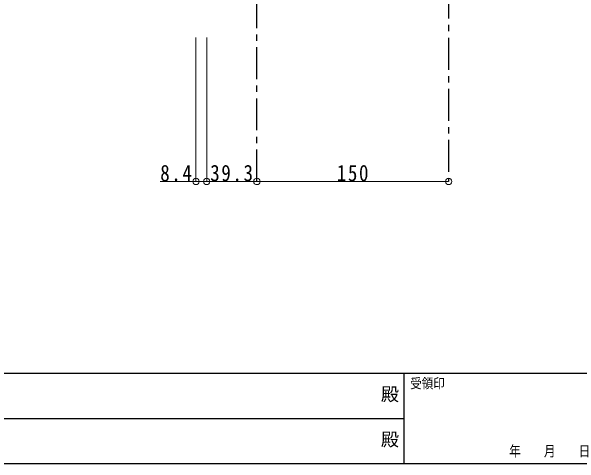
# Model space of a CAD drawing. Units: millimetres at full size, sheet at 1:5; some dimension numbers follow another scale. Extents: x -1050 to 1050, y -742 to 742.
# Drawn here: x -344.1 to 100.5, y -707.5 to -353.8 of the extents above; entities that cross this region are included whole.
import ezdxf
from ezdxf.enums import TextEntityAlignment as Align

# ---------------------------------------------------------------- set-up
doc = ezdxf.new("R2010")
doc.units = ezdxf.units.MM
doc.header["$LTSCALE"] = 5
doc.linetypes.add('CHAIN1', pattern=[8, 5, -1, 1, -1])
doc.layers.add('0-0_通り芯', color=7, linetype='Continuous')
doc.layers.add('1-5_図枠1_1', color=7, linetype='Continuous')
doc.layers.add('0-3_寸法', color=54, linetype='Continuous', lineweight=20)
doc.styles.add('ＭＳ ゴシック', font='')
doc.styles.add('ＭＳ 明朝', font='')
doc.styles.get('ＭＳ ゴシック').set_extended_font_data('MS Gothic')
doc.styles.get('ＭＳ 明朝').set_extended_font_data('MS Mincho')

# ---------------------------------------------------------------- blocks, each defined once
blk = doc.blocks.new('dimension_origin')
at = {"color": 0, "linetype": 'Continuous', "lineweight": -2}
blk.add_circle((0, 0), 1.25, dxfattribs=at)

msp = doc.modelspace()

# ---------------------------------------------------------------- linework, layer by layer
at = {"layer": '0-0_通り芯', "linetype": 'CHAIN1'}
for p, q in [((-151.98, -486.793), (-151.98, -50.914)), ((-1.98, -214.355), (-1.98, -486.793))]:
    msp.add_line(p, q, dxfattribs=at)
at = {"layer": '0-3_寸法'}
for p, q in [((-199.68, -486.793), (-199.68, -374.293)), ((-191.28, -486.793), (-191.28, -374.293)), ((-191.28, -486.793), (-227.629, -486.793)), ((-151.98, -486.793), (-191.28, -486.793)), ((-151.98, -486.793), (-1.98, -486.793))]:
    msp.add_line(p, q, dxfattribs=at)
at = {"layer": '1-5_図枠1_1'}
for p, q in [((-990, -636.793), (990, -636.793)), ((-37.121, -636.793), (-37.121, -707.5)), ((-990, -672.146), (-37.121, -672.146))]:
    msp.add_line(p, q, dxfattribs=at)
msp.add_lwpolyline([(-990, 682.5), (-990, -707.5), (990, -707.5)], dxfattribs=at)

# ---------------------------------------------------------------- block references
at = {"layer": '0-3_寸法', "xscale": 2, "yscale": 2, "rotation": 180}
for p in [(-199.68, -486.793), (-191.28, -486.793), (-151.98, -486.793)]:
    msp.add_blockref('dimension_origin', p, dxfattribs=at)
at = {"layer": '0-3_寸法', "xscale": 2, "yscale": 2}
for p in [(-191.28, -486.793), (-151.98, -486.793), (-1.98, -486.793)]:
    msp.add_blockref('dimension_origin', p, dxfattribs=at)

# ---------------------------------------------------------------- texts
at = {"layer": '0-3_寸法', "char_height": 12.83, "attachment_point": 7, "style": 'ＭＳ ゴシック'}
for s, insert in [('\\T1.17;\\W0.85;8.4', (-227.629, -486.793)), ('\\T1.17;\\W0.85;39.3', (-188.505, -486.793)), ('\\T1.17;\\W0.85;150', (-89.48, -486.793))]:
    msp.add_mtext(s, dxfattribs=dict(at, insert=insert))
at = {"layer": '1-5_図枠1_1', "style": 'ＭＳ 明朝'}
for s, height, width, p in [('受領印', 7.776, 0.85, (-32.071, -650.934)), ('年\u3000\u3000月\u3000\u3000日', 8.294, 0.8, (45.454, -704.318))]:
    msp.add_text(s, height=height, dxfattribs=dict(at, width=width)).set_placement(p, align=Align.BOTTOM_LEFT)
for p in [(-54.956, -661.527), (-54.956, -696.88)]:
    msp.add_text('殿', height=10.37, dxfattribs=at).set_placement(p, align=Align.BOTTOM_LEFT)

doc.saveas('drawing.dxf')
